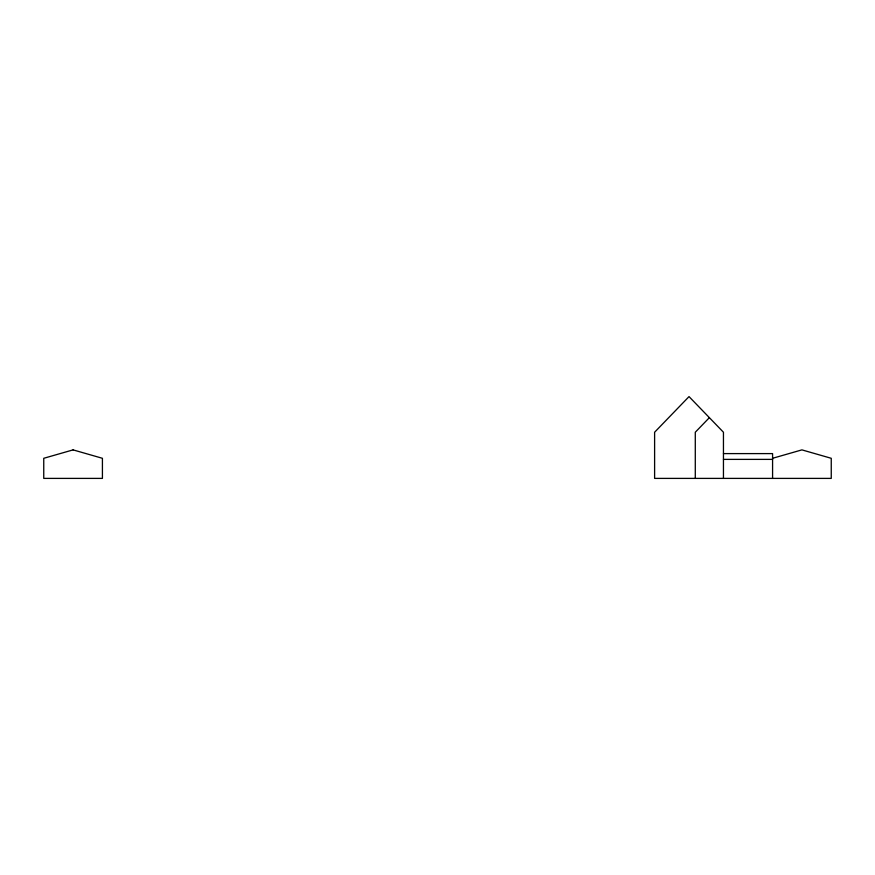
<?xml version="1.0" encoding="UTF-8"?>
<svg xmlns="http://www.w3.org/2000/svg" width="875" height="875" viewBox="0 0 875 875"><rect width="100%" height="100%" fill="white"/><g stroke="black" fill="none" stroke-linecap="round" stroke-linejoin="round"><path stroke-width="1.31" d="M709.373 417.659L695.286 432.239L695.286 478.395M772.581 458.292L801.916 449.881L831.25 458.292L831.25 478.395L654.609 478.395L654.609 432.239L689.03 396.605L723.45 432.239L723.45 478.395M723.45 453.6L772.581 453.6L772.581 478.395M723.45 459.386L772.581 459.386M73.084 449.881L43.75 458.292L43.75 478.395L102.419 478.395L102.419 458.292L73.084 449.881"/></g></svg>
